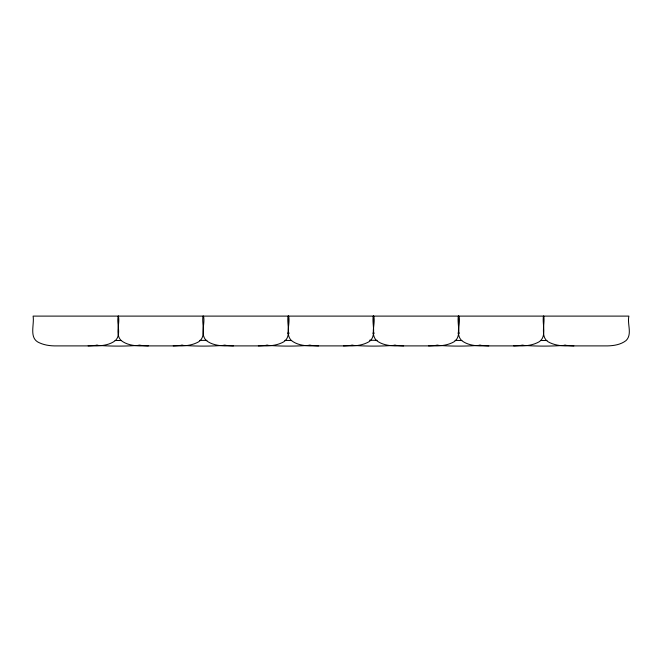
<?xml version="1.0" encoding="UTF-8"?>
<svg xmlns="http://www.w3.org/2000/svg" width="662" height="662" viewBox="0 0 662 662"><rect width="100%" height="100%" fill="white"/><g stroke="black" fill="none" stroke-linecap="round" stroke-linejoin="round"><path stroke-width="0.99" d="M206.958 340.376L199.701 340.376M377.183 340.376L369.586 340.202M121.403 340.508L115.031 340.508M291.628 340.508L284.817 340.376M461.861 340.508L455.042 340.376M546.969 340.508L540.597 340.508M97.728 345.266L88.12 345.895M140.278 345.266C125.639 346.375 110.794 346.375 96.147 345.266M182.836 345.266L173.237 345.895M225.394 345.266C210.756 346.375 195.902 346.375 181.264 345.266M267.953 345.266L258.354 345.895M310.511 345.266C295.864 346.375 281.019 346.375 266.372 345.266M353.069 345.266L343.462 345.895M395.628 345.266C380.981 346.375 366.136 346.375 351.489 345.266M438.178 345.266L428.579 345.895M480.736 345.266C466.098 346.375 451.244 346.375 436.606 345.266M523.294 345.266L513.695 345.895M565.853 345.266C551.206 346.375 536.361 346.375 521.722 345.266M287.614 333.127L289.269 333.127M372.731 333.127L374.386 333.127M457.839 333.127L459.502 333.127M573.88 345.895L564.272 345.266M488.763 345.895L479.164 345.266M403.646 345.895L394.047 345.266M318.538 345.895L308.931 345.266M233.421 345.895L223.822 345.266M148.305 345.895L138.706 345.266M543.783 316.105C545.256 324.703 539.29 338.323 550.014 342.775C554.731 344.96 559.903 345.787 565.067 345.895L607.625 345.895C614.055 345.721 620.824 344.612 626.045 340.574C632.566 334.31 627.005 323.817 628.9 316.105L33.1 316.105C34.573 324.703 28.607 338.323 39.331 342.775C44.048 344.96 49.22 345.787 54.375 345.895L96.933 345.895C103.371 345.721 110.14 344.612 115.362 340.574C121.874 334.31 116.322 323.817 118.217 316.105M543.444 316.105C541.963 324.694 547.937 338.29 537.254 342.775C532.571 344.96 527.424 345.787 522.293 345.895L479.991 345.895C473.587 345.721 466.859 344.604 461.679 340.574C455.191 334.293 460.727 323.826 458.84 316.105M458.675 316.105L458.675 333.243M458.336 316.105C456.854 324.694 462.821 338.29 452.138 342.775C447.454 344.96 442.315 345.787 437.185 345.895L394.875 345.895C388.478 345.721 381.742 344.604 376.562 340.574C370.083 334.293 375.611 323.826 373.724 316.105M373.558 316.105L373.558 333.243M373.219 316.105C371.738 324.694 377.712 338.29 367.021 342.775C362.346 344.96 357.199 345.787 352.068 345.895L309.766 345.895C303.362 345.721 296.626 344.604 291.445 340.574C284.966 334.293 290.502 323.826 288.615 316.105M288.442 316.105L288.442 333.243M288.102 316.105C286.621 324.694 292.596 338.29 281.904 342.775C277.229 344.96 272.082 345.787 266.952 345.895L224.65 345.895C218.245 345.721 211.517 344.604 206.329 340.574C199.85 334.293 205.386 323.826 203.499 316.105M202.986 316.105C201.505 324.694 207.479 338.29 196.796 342.775C192.112 344.96 186.965 345.787 181.835 345.895L139.533 345.895C133.136 345.721 126.401 344.604 121.22 340.574C114.733 334.293 120.269 323.826 118.382 316.105"/></g></svg>
